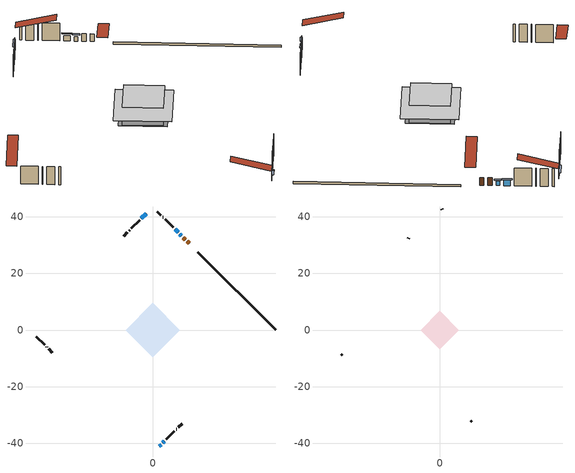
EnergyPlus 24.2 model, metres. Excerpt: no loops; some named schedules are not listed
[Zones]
conditioned space
 floor adiabatic (Floor2 construction): -6.79,0 0,6.79 6.79,0 0,-6.79 z0.61
 floor adiabatic (AdiabaticFloorConstruction): -9.6,0 0,9.6 9.6,0 0,-9.6 z3.05
 floor foundation (Slab1 construction): -6.88,1.11 -1.11,6.88 6.88,-1.11 1.11,-6.88 z0
 wall outside (AdiabaticWallConstruction 1): 12.89,30.55 12.17,31.26 / 11.51,31.92 10.79,32.64 z0.61:2.64
 wall outside (AdiabaticWallConstruction): 10.14,33.29 9.6,33.83 z0.61:1.83; 8.94,34.49 7.86,35.57 z0.61:2.03; -2.38,41.05 -4,39.43 z0.61:2.13; 2.38,-41.05 2.92,-40.51 z0.61:2.14; 3.57,-39.86 4.12,-39.32 z0.61:1.37
 wall outside (Wall1 construction): 4.77,-38.66 7.65,-35.78 / -41.05,-2.38 -38.17,-5.26 / -4.65,38.78 -7.53,35.9 / 7.21,36.22 4.33,39.1 z0.61:5.49
 wall outside (Wall2 construction): 8.31,-35.12 8.42,-35.01 / -37.52,-5.92 -37.4,-6.03 / -8.19,35.24 -8.3,35.13 / 3.67,39.76 3.56,39.87 z0.61:5.49
 wall outside (Wall3 construction): 9.08,-34.35 10.36,-33.07 / -36.75,-6.69 -35.46,-7.97 / -8.96,34.47 -10.24,33.19 / 2.9,40.53 1.62,41.82 z0.61:5.49
 wall foundation (FoundationWall1 construction): 43.43,0 15.92,27.51 z0:0.61
 window (WindowConstruction): 10.14,33.29 9.6,33.83 z0.61:1.83
 window (WindowConstruction 1): 8.94,34.49 7.86,35.57 z0.61:2.03
 window (WindowConstruction 2): -2.38,41.05 -4,39.43 z0.61:2.13
 window (WindowConstruction 3): 2.38,-41.05 2.92,-40.51 z0.61:2.13
 window (WindowConstruction 4): 3.58,-39.86 4.11,-39.32 z0.61:1.37
 door (Door): 12.89,30.55 12.17,31.26 z0.61:2.64
 door (Door 1): 11.51,31.92 10.79,32.64 z0.61:2.64
 ceiling adiabatic (AdiabaticFloorConstruction): 0,-9.6 9.6,0 0,9.6 -9.6,0 z3.05
attic - vented
 floor to conditioned space (Floor1 construction Reversed): -6.79,0 0,6.79 6.79,0 0,-6.79 z5.49
 wall outside (Wall4 construction): 11.02,-32.41 11.32,-32.11 / -34.8,-8.63 -34.5,-8.93 / -10.9,32.53 -11.2,32.23 / 0.96,42.47 0.66,42.77 z0.61:5.49
 roof outside (Roof1 construction): 1.72,-41.71,5.49 -4.96,-35.02,7.85 -6.69,-36.75,7.85 0,-43.43,5.49; -41.71,-1.72,5.49 -35.02,4.96,7.85 -36.75,6.69,7.85 -43.43,0,5.49; -1.72,41.71,5.49 4.96,35.02,7.85 6.69,36.75,7.85 0,43.43,5.49; 13.54,29.89,5.49 6.86,23.2,7.85 8.58,21.48,7.85 15.26,28.17,5.49
shading: 9.27,34.16 10.46,32.97 10.79,33.29 9.6,34.48 z2.29; 7.54,35.89 9.27,34.16 9.59,34.49 7.86,36.22 z2.49; -4.32,39.11 -2.05,41.38 -2.38,41.7 -4.65,39.43 z2.59; 3.24,-40.19 2.05,-41.38 2.38,-41.7 3.57,-40.51 z2.59; 4.44,-38.99 3.25,-40.18 3.58,-40.51 4.77,-39.32 z1.83
[Building]
Building 1: Terrain=Suburbs
[Site:Location]
Inuvik AP_NT: Latitude {deg}=68.3; Longitude {deg}=-133.48; Time Zone {hr}=-8; Elevation {m}=68; Keep Site Location Information=Yes
[Site:GroundTemperature:Shallow]
-13.1493, -15.9729, -16.199, -14.859, -9.47991, -4.12585, 0.51584, 3.45624, 3.70604, 1.31452, -3.2088, -8.39862
[Site:WaterMainsTemperature]
Calculation Method=Schedule; Temperature Schedule=mains temperature schedule
[Material] Roughness=Rough; Thermal Absorptance=0.9
Name | Thickness {m} | Conductivity {W/m-K} | Density {kg/m3} | Specific Heat {J/kg-K} | Solar Absorptance | Visible Absorptance
asphalt or fiberglass shingles | 0.00635 | 0.162714 | 1121.4 | 1465.45 | 0.4 | 0.4
ceiling loosefill ins | 0.254 | 0.0480833 | 16.02 | 1046.75 | 0.7 | 0.7
ceiling stud and cavity | 0.1397 | 0.0971079 | 65.682 | 1177.47 | 0.7 | 0.7
concrete 4.0 in. | 0.1016 | 1.803125 | 2242.8 | 837.4 | 0.7 | 0.7
concrete 8.0 in. | 0.2032 | 1.803125 | 2242.8 | 837.4 | 0.7 | 0.7
door material | 0.04445 | 0.053851 | 512.64 | 1214.23 | 0.7 | 0.7
exterior vertical ins | 0.00139922 | 0.029427 | 32.04 | 1214.23 | 0.7 | 0.7
floor covering | 0.0127 | 0.0433444 | 54.468 | 1339.84 | 0.6 | 0.6
floor rigid ins | 0.103632 | 0.029427 | 32.04 | 1214.23 | 0.7 | 0.7
floor rigid ins 1; wall rigid ins 1 | 0.512978 | 0.029427 | 32.04 | 1214.23 | 0.7 | 0.7
floor stud and cavity | 0.1397 | 0.31496 | 92.3553 | 1139.71 | 0.7 | 0.7
floor stud and cavity 1 | 0.1397 | 1.75129 | 37.0049 | 1207.88 | 0.7 | 0.7
furniture material conditioned space 1 | 0.1524 | 0.115458 | 640.8 | 1214.23 | 0.6 | 0.6
gypsum board | 0.0127 | 0.160291 | 801 | 837.4 | 0.6 | 0.6
gypsum board 1 | 0.0127 | 0.160291 | 801 | 837.4 | 0.7 | 0.7
osb sheathing 0.5 in. | 0.0127 | 0.115458 | 512.64 | 1214.23 | 0.7 | 0.7
osb sheathing 0.75 in. | 0.01905 | 0.115458 | 512.64 | 1214.23 | 0.7 | 0.7
wall rigid ins | 0.051816 | 0.029427 | 32.04 | 1214.23 | 0.7 | 0.7
wall stud and cavity | 0.1397 | 0.0832512 | 139.0536 | 1170.24 | 0.7 | 0.7
wall stud and cavity 1 | 0.1397 | 0.118949 | 139.0536 | 1170.24 | 0.7 | 0.7
wall stud and cavity 2 | 0.1397 | 0.255936 | 139.0536 | 1170.24 | 0.7 | 0.7
wall stud and cavity 3 | 0.0889 | 6.1454 | 50.32683 | 1063.81 | 0.6 | 0.6
wall stud and cavity 4 | 0.0889 | 0.380278 | 52.3479 | 1209.89 | 0.7 | 0.7
wall stud and cavity 5 | 0.0889 | 0.391764 | 83.0341 | 1211.67 | 0.7 | 0.7
wood siding | 0.0254 | 0.102417 | 544.68 | 1172.36 | 0.4 | 0.4
wood siding 1 | 0.00254 | 0.102417 | 544.68 | 1172.36 | 0.4 | 0.4
wood siding 2; wood siding 3 | 0.0254 | 0.102417 | 544.68 | 1172.36 | 0.7 | 0.7
[WindowMaterial:SimpleGlazingSystem]
Name | U-Factor {W/m2-K} | Solar Heat Gain Coefficient
WindowMaterial | 1.96572 | 0.5
WindowMaterial 1 | 1.870901 | 0.61
WindowMaterial 2 | 1.9555 | 0.51
WindowMaterial 3 | 1.927681 | 0.55
[Construction]
AdiabaticFloorConstruction: floor stud and cavity 1, floor rigid ins 1, osb sheathing 0.75 in., floor covering
AdiabaticWallConstruction: wood siding 2, wall rigid ins 1, wall stud and cavity 4, gypsum board
AdiabaticWallConstruction 1: wood siding 3, wall rigid ins 1, wall stud and cavity 4, gypsum board
Door; Door 1: door material
Floor1 construction Reversed: gypsum board, ceiling stud and cavity, ceiling loosefill ins
Floor2 construction: floor stud and cavity, floor rigid ins, osb sheathing 0.75 in., floor covering
FoundationWall1 construction: concrete 8.0 in., gypsum board 1
furniture construction conditioned space 1: furniture material conditioned space 1
PartitionWallConstruction: gypsum board, wall stud and cavity 5, gypsum board
Roof1 construction: asphalt or fiberglass shingles
Slab1 construction: concrete 4.0 in.
Wall1 construction: wood siding, wall rigid ins, osb sheathing 0.5 in., wall stud and cavity, gypsum board
Wall2 construction: wood siding, wall rigid ins, osb sheathing 0.5 in., wall stud and cavity 1, gypsum board
Wall3 construction: wood siding, wall rigid ins, osb sheathing 0.5 in., wall stud and cavity 2, gypsum board
Wall4 construction: wood siding 1, wall stud and cavity 3
WindowConstruction: WindowMaterial
WindowConstruction 1: WindowMaterial 1
WindowConstruction 2; WindowConstruction 3: WindowMaterial 2
WindowConstruction 4: WindowMaterial 3
[Zone] Multiplier=1; Part of Total Floor Area=Yes
Name | Volume {m3}
attic - vented | 35.7633
conditioned space | 388.5
[Space]
Name | Zone | Volume {m3}
attic - vented 1 | attic - vented | 35.7633
conditioned space 1 | conditioned space | 388.5
[ZoneInfiltration:EffectiveLeakageArea]
infil attic - vented 1: Zone or Space=attic - vented 1; Schedule=Always On Discrete; Effective Air Leakage Area {cm2}=2697.37; Stack Coefficient=0.000503505; Wind Coefficient=1.51608e-05
[ZoneMixing]
whole house fan mix: Zone or Space=attic - vented; Schedule=Always On Continuous; Design Flow Rate Calculation Method=Flow/Zone; Design Flow Rate {m3/s}=0; Source Zone or Space=conditioned space
[SurfaceProperty:ExposedFoundationPerimeter]
Slab1: Exposed Perimeter Calculation Method=TotalExposedPerimeter; Total Exposed Perimeter {m}=38.904
[InternalMass] Zone or ZoneList=conditioned space; Space or SpaceList=conditioned space 1
Name | Construction | Surface Area {m2}
furniture mass conditioned space 1 | furniture construction conditioned space 1 | 147.409
partition wall mass | PartitionWallConstruction | 276.411
[Lights]
interior lighting: Zone or ZoneList or Space or SpaceList=conditioned space 1; Schedule=interior lighting schedule; Design Level Calculation Method=LightingLevel; Lighting Level {W}=343.2; Return Air Fraction=0; Fraction Radiant=0.6; Fraction Visible=0.2; Fraction Replaceable=1
[People]
occupants: Zone or ZoneList or Space or SpaceList=conditioned space 1; Number of People Schedule=occupants schedule; Number of People Calculation Method=People; Number of People=3; Fraction Radiant=0.314171; Sensible Heat Fraction=0.56303; Activity Level Schedule=occupants activity schedule; Carbon Dioxide Generation Rate {m3/s-W}=0; Enable ASHRAE 55 Comfort Warnings=No; Mean Radiant Temperature Calculation Type=EnclosureAveraged
[ElectricEquipment] Zone or ZoneList or Space or SpaceList=conditioned space 1; Design Level Calculation Method=EquipmentLevel
Name | Schedule | Design Level {W} | Fraction Latent | Fraction Radiant | Fraction Lost
clothes dryer | clothes dryer schedule | 140.772 | 0.015 | 0.081 | 0.85
clothes washer | clothes washer schedule | 32.1985 | 0.03 | 0.162 | 0.7
cooking range | cooking range schedule | 215.147 | 0.08 | 0.432 | 0.2
dishwasher | dishwasher schedule | 66.8632 | 0.3 | 0.18 | 0.4
fridge | fridge schedule | 72.9452 | 0 | 0.6 | 0
mech vent bath fan 0 | mech vent bath fan 0 schedule | 25.1 | 0 | 0 | 1
mech vent house fan | mech vent house fan schedule | 6.33333 | 0 | 0 | 1
mech vent house fan cfis | mech vent house fan cfis schedule | 0 | 0 | 0 | 0
mech vent range fan 0 | mech vent range fan 0 schedule | 57 | 0 | 0 | 1
misc plug loads | misc plug loads schedule | 494.7 | 0.045 | 0.513 | 0.1
whole house fan | Always On Discrete | 0 | 0 | 0 | 1
[OtherEquipment] Zone or ZoneList or Space or SpaceList=conditioned space 1; Design Level Calculation Method=EquipmentLevel
Name | Fuel Type | Schedule | Design Level {W} | Fraction Latent | Fraction Radiant | Fraction Lost
clothes dryer 1 | Electricity | clothes dryer schedule | 0 | 0.015 | 0.081 | 0.85
cooking range 1 | Electricity | cooking range schedule | 0 | 0.08 | 0.432 | 0.2
general water use latent | None | general water use schedule | 62.594 | 1 | 0 | 0
general water use sensible | None | general water use schedule | -61.6891 | 0 | 0.6 | 0
mech vent house fan latent load | None | Always On Discrete | 0 | 1 | 0 | 0
mech vent house fan sensible load | None | Always On Discrete | 0 | 0 | 0 | 0
water heater energy adjustment1 | FuelOilNo2 | Always On Discrete | 0.01 | 0 | 0 | 1
[ZoneInfiltration:DesignFlowRate] Zone or ZoneList or Space or SpaceList=conditioned space 1; Schedule=Always On Discrete; Design Flow Rate Calculation Method=Flow/Zone; Design Flow Rate {m3/s}=0
infil flow; natural vent flow; whole house fan flow
[Foundation:Kiva]
Foundation Kiva 1: Initial Indoor Air Temperature {C}=18; Wall Height Above Grade {m}=0.609996; Wall Depth Below Slab {m}=0.2032; Custom Block Material Name 1=exterior vertical ins; Custom Block Depth 1 {m}=0.609996; Custom Block X Position 1 {m}=0.2159; Custom Block Z Position 1 {m}=0
[Foundation:Kiva:Settings]
Soil Conductivity {W/m-K}=1.900638; Soil Density {kg/m3}=1842.3; Soil Specific Heat {J/kg-K}=418.7; Ground Solar Absorptivity=0.9; Ground Thermal Absorptivity=0.9; Ground Surface Roughness {m}=0.03; Far-Field Width {m}=40; Deep-Ground Boundary Condition=ZeroFlux; Deep-Ground Depth {m}=40; Minimum Cell Dimension {m}=0.2; Maximum Cell Growth Coefficient=3; Simulation Timestep=Timestep
[Exterior:Lights]
exterior lighting: Schedule=exterior lighting schedule; Design Level {W}=75.6
[Schedule:Constant]
Name | Hourly Value
Always On Continuous; mech vent house fan schedule; mech vent house fan cfis schedule; Always On Discrete | 1
occupants activity schedule | 117.228
fridge schedule | 0
[Schedule:Day:Interval]
interior lighting schedule day: No, 01:00, 0.108182, 04:00, 0.0901515, 05:00, 0.0991667, 06:00, 0.162273, 07:00, 0.270455, 08:00, 0.342576, 10:00, 0.369621, 11:00, 0.351591, 12:00, 0.333561, 13:00, 0.324545, 14:00, 0.31553, 15:00, 0.333561, 16:00, 0.369621, 17:00, 0.450758, 18:00, 0.585985, 19:00, 0.775303, 20:00, 0.955606, 21:00, 0.991667, 22:00, 0.712197, 23:00, 0.360606, 24:00, 0.162273
interior lighting schedule day 1: No, 01:00, 0.100909, 04:00, 0.0840909, 05:00, 0.0925, 06:00, 0.151364, 07:00, 0.252273, 08:00, 0.319545, 10:00, 0.344773, 11:00, 0.327955, 12:00, 0.311136, 13:00, 0.302727, 14:00, 0.294318, 15:00, 0.311136, 16:00, 0.344773, 17:00, 0.420455, 18:00, 0.546591, 19:00, 0.723182, 20:00, 0.891364, 21:00, 0.925, 22:00, 0.664318, 23:00, 0.336364, 24:00, 0.151364
interior lighting schedule day 2: No, 01:00, 0.0927273, 04:00, 0.0772727, 05:00, 0.085, 06:00, 0.139091, 07:00, 0.231818, 08:00, 0.293636, 10:00, 0.316818, 11:00, 0.301364, 12:00, 0.285909, 13:00, 0.278182, 14:00, 0.270455, 15:00, 0.285909, 16:00, 0.316818, 17:00, 0.386364, 18:00, 0.502273, 19:00, 0.664545, 20:00, 0.819091, 21:00, 0.85, 22:00, 0.610455, 23:00, 0.309091, 24:00, 0.139091
interior lighting schedule day 3: No, 01:00, 0.0845455, 04:00, 0.0704545, 05:00, 0.0775, 06:00, 0.126818, 07:00, 0.211364, 08:00, 0.267727, 10:00, 0.288864, 11:00, 0.274773, 12:00, 0.260682, 13:00, 0.253636, 14:00, 0.246591, 15:00, 0.260682, 16:00, 0.288864, 17:00, 0.352273, 18:00, 0.457955, 19:00, 0.605909, 20:00, 0.746818, 21:00, 0.775, 22:00, 0.556591, 23:00, 0.281818, 24:00, 0.126818
interior lighting schedule day 4: No, 01:00, 0.0763636, 04:00, 0.0636364, 05:00, 0.07, 06:00, 0.114545, 07:00, 0.190909, 08:00, 0.241818, 10:00, 0.260909, 11:00, 0.248182, 12:00, 0.235455, 13:00, 0.229091, 14:00, 0.222727, 15:00, 0.235455, 16:00, 0.260909, 17:00, 0.318182, 18:00, 0.413636, 19:00, 0.547273, 20:00, 0.674545, 21:00, 0.7, 22:00, 0.502727, 23:00, 0.254545, 24:00, 0.114545
interior lighting schedule day 5: No, 01:00, 0.0727273, 04:00, 0.0606061, 05:00, 0.0666667, 06:00, 0.109091, 07:00, 0.181818, 08:00, 0.230303, 10:00, 0.248485, 11:00, 0.236364, 12:00, 0.224242, 13:00, 0.218182, 14:00, 0.212121, 15:00, 0.224242, 16:00, 0.248485, 17:00, 0.30303, 18:00, 0.393939, 19:00, 0.521212, 20:00, 0.642424, 21:00, 0.666667, 22:00, 0.478788, 23:00, 0.242424, 24:00, 0.109091
interior lighting schedule day 6: No, 01:00, 0.0745455, 04:00, 0.0621212, 05:00, 0.0683333, 06:00, 0.111818, 07:00, 0.186364, 08:00, 0.236061, 10:00, 0.254697, 11:00, 0.242273, 12:00, 0.229848, 13:00, 0.223636, 14:00, 0.217424, 15:00, 0.229848, 16:00, 0.254697, 17:00, 0.310606, 18:00, 0.403788, 19:00, 0.534242, 20:00, 0.658485, 21:00, 0.683333, 22:00, 0.490758, 23:00, 0.248485, 24:00, 0.111818
interior lighting schedule default day: No, 24:00, 0
[Schedule:Week:Daily]
interior lighting schedule Week Rule - Jan1-Jan27: interior lighting schedule day, interior lighting schedule day, interior lighting schedule day, interior lighting schedule day, interior lighting schedule day, interior lighting schedule day, interior lighting schedule day, interior lighting schedule default day, interior lighting schedule default day, interior lighting schedule default day, interior lighting schedule default day, interior lighting schedule default day
interior lighting schedule Week Rule - Jan28-Feb3: interior lighting schedule day, interior lighting schedule day, interior lighting schedule day, interior lighting schedule day, interior lighting schedule day 1, interior lighting schedule day 1, interior lighting schedule day 1, interior lighting schedule default day, interior lighting schedule default day, interior lighting schedule default day, interior lighting schedule default day, interior lighting schedule default day
interior lighting schedule Week Rule - Feb4-Feb24: interior lighting schedule day 1, interior lighting schedule day 1, interior lighting schedule day 1, interior lighting schedule day 1, interior lighting schedule day 1, interior lighting schedule day 1, interior lighting schedule day 1, interior lighting schedule default day, interior lighting schedule default day, interior lighting schedule default day, interior lighting schedule default day, interior lighting schedule default day
interior lighting schedule Week Rule - Feb25-Mar3: interior lighting schedule day 1, interior lighting schedule day 1, interior lighting schedule day 1, interior lighting schedule day 1, interior lighting schedule day 2, interior lighting schedule day 2, interior lighting schedule day 2, interior lighting schedule default day, interior lighting schedule default day, interior lighting schedule default day, interior lighting schedule default day, interior lighting schedule default day
interior lighting schedule Week Rule - Mar4-Mar31: interior lighting schedule day 2, interior lighting schedule day 2, interior lighting schedule day 2, interior lighting schedule day 2, interior lighting schedule day 2, interior lighting schedule day 2, interior lighting schedule day 2, interior lighting schedule default day, interior lighting schedule default day, interior lighting schedule default day, interior lighting schedule default day, interior lighting schedule default day
interior lighting schedule Week Rule - Apr1-Apr28: interior lighting schedule day 3, interior lighting schedule day 3, interior lighting schedule day 3, interior lighting schedule day 3, interior lighting schedule day 3, interior lighting schedule day 3, interior lighting schedule day 3, interior lighting schedule default day, interior lighting schedule default day, interior lighting schedule default day, interior lighting schedule default day, interior lighting schedule default day
interior lighting schedule Week Rule - Apr29-May5: interior lighting schedule day 3, interior lighting schedule day 3, interior lighting schedule day 4, interior lighting schedule day 4, interior lighting schedule day 4, interior lighting schedule day 4, interior lighting schedule day 4, interior lighting schedule default day, interior lighting schedule default day, interior lighting schedule default day, interior lighting schedule default day, interior lighting schedule default day
interior lighting schedule Week Rule - May6-May26: interior lighting schedule day 4, interior lighting schedule day 4, interior lighting schedule day 4, interior lighting schedule day 4, interior lighting schedule day 4, interior lighting schedule day 4, interior lighting schedule day 4, interior lighting schedule default day, interior lighting schedule default day, interior lighting schedule default day, interior lighting schedule default day, interior lighting schedule default day
interior lighting schedule Week Rule - May27-Jun2: interior lighting schedule day 4, interior lighting schedule day 4, interior lighting schedule day 4, interior lighting schedule day 4, interior lighting schedule day 4, interior lighting schedule day 5, interior lighting schedule day 5, interior lighting schedule default day, interior lighting schedule default day, interior lighting schedule default day, interior lighting schedule default day, interior lighting schedule default day
interior lighting schedule Week Rule - Jun3-Jun30: interior lighting schedule day 5, interior lighting schedule day 5, interior lighting schedule day 5, interior lighting schedule day 5, interior lighting schedule day 5, interior lighting schedule day 5, interior lighting schedule day 5, interior lighting schedule default day, interior lighting schedule default day, interior lighting schedule default day, interior lighting schedule default day, interior lighting schedule default day
interior lighting schedule Week Rule - Jul1-Jul28: interior lighting schedule day 6, interior lighting schedule day 6, interior lighting schedule day 6, interior lighting schedule day 6, interior lighting schedule day 6, interior lighting schedule day 6, interior lighting schedule day 6, interior lighting schedule default day, interior lighting schedule default day, interior lighting schedule default day, interior lighting schedule default day, interior lighting schedule default day
interior lighting schedule Week Rule - Jul29-Aug4: interior lighting schedule day 6, interior lighting schedule day 6, interior lighting schedule day 6, interior lighting schedule day 7, interior lighting schedule day 7, interior lighting schedule day 7, interior lighting schedule day 7, interior lighting schedule default day, interior lighting schedule default day, interior lighting schedule default day, interior lighting schedule default day, interior lighting schedule default day
interior lighting schedule Week Rule - Aug5-Aug25: interior lighting schedule day 7, interior lighting schedule day 7, interior lighting schedule day 7, interior lighting schedule day 7, interior lighting schedule day 7, interior lighting schedule day 7, interior lighting schedule day 7, interior lighting schedule default day, interior lighting schedule default day, interior lighting schedule default day, interior lighting schedule default day, interior lighting schedule default day
interior lighting schedule Week Rule - Aug26-Sep1: interior lighting schedule day 7, interior lighting schedule day 7, interior lighting schedule day 7, interior lighting schedule day 7, interior lighting schedule day 7, interior lighting schedule day 7, interior lighting schedule day 8, interior lighting schedule default day, interior lighting schedule default day, interior lighting schedule default day, interior lighting schedule default day, interior lighting schedule default day
interior lighting schedule Week Rule - Sep2-Sep29: interior lighting schedule day 8, interior lighting schedule day 8, interior lighting schedule day 8, interior lighting schedule day 8, interior lighting schedule day 8, interior lighting schedule day 8, interior lighting schedule day 8, interior lighting schedule default day, interior lighting schedule default day, interior lighting schedule default day, interior lighting schedule default day, interior lighting schedule default day
interior lighting schedule Week Rule - Sep30-Oct6: interior lighting schedule day 8, interior lighting schedule day 9, interior lighting schedule day 9, interior lighting schedule day 9, interior lighting schedule day 9, interior lighting schedule day 9, interior lighting schedule day 9, interior lighting schedule default day, interior lighting schedule default day, interior lighting schedule default day, interior lighting schedule default day, interior lighting schedule default day
interior lighting schedule Week Rule - Oct7-Oct27: interior lighting schedule day 9, interior lighting schedule day 9, interior lighting schedule day 9, interior lighting schedule day 9, interior lighting schedule day 9, interior lighting schedule day 9, interior lighting schedule day 9, interior lighting schedule default day, interior lighting schedule default day, interior lighting schedule default day, interior lighting schedule default day, interior lighting schedule default day
interior lighting schedule Week Rule - Oct28-Nov3: interior lighting schedule day 9, interior lighting schedule day 9, interior lighting schedule day 9, interior lighting schedule day 9, interior lighting schedule day 10, interior lighting schedule day 10, interior lighting schedule day 10, interior lighting schedule default day, interior lighting schedule default day, interior lighting schedule default day, interior lighting schedule default day, interior lighting schedule default day
interior lighting schedule Week Rule - Nov4-Nov24: interior lighting schedule day 10, interior lighting schedule day 10, interior lighting schedule day 10, interior lighting schedule day 10, interior lighting schedule day 10, interior lighting schedule day 10, interior lighting schedule day 10, interior lighting schedule default day, interior lighting schedule default day, interior lighting schedule default day, interior lighting schedule default day, interior lighting schedule default day
interior lighting schedule Week Rule - Nov25-Dec1: interior lighting schedule day 10, interior lighting schedule day 10, interior lighting schedule day 10, interior lighting schedule day 10, interior lighting schedule day 10, interior lighting schedule day 10, interior lighting schedule day 11, interior lighting schedule default day, interior lighting schedule default day, interior lighting schedule default day, interior lighting schedule default day, interior lighting schedule default day
interior lighting schedule Week Rule - Dec2-Dec31: interior lighting schedule day 11, interior lighting schedule day 11, interior lighting schedule day 11, interior lighting schedule day 11, interior lighting schedule day 11, interior lighting schedule day 11, interior lighting schedule day 11, interior lighting schedule default day, interior lighting schedule default day, interior lighting schedule default day, interior lighting schedule default day, interior lighting schedule default day
occupants schedule Week Rule - Jan1-Dec31: occupants schedule day, occupants schedule day, occupants schedule day, occupants schedule day, occupants schedule day, occupants schedule day, occupants schedule day, occupants schedule default day, occupants schedule default day, occupants schedule default day, occupants schedule default day, occupants schedule default day
clothes dryer schedule Week Rule - Jan1-Dec31: clothes dryer schedule day, clothes dryer schedule day, clothes dryer schedule day, clothes dryer schedule day, clothes dryer schedule day, clothes dryer schedule day, clothes dryer schedule day, clothes dryer schedule default day, clothes dryer schedule default day, clothes dryer schedule default day, clothes dryer schedule default day, clothes dryer schedule default day
clothes washer schedule Week Rule - Jan1-Dec31: clothes washer schedule day, clothes washer schedule day, clothes washer schedule day, clothes washer schedule day, clothes washer schedule day, clothes washer schedule day, clothes washer schedule day, clothes washer schedule default day, clothes washer schedule default day, clothes washer schedule default day, clothes washer schedule default day, clothes washer schedule default day
cooking range schedule Week Rule - Jan1-Dec31: cooking range schedule day, cooking range schedule day, cooking range schedule day, cooking range schedule day, cooking range schedule day, cooking range schedule day, cooking range schedule day, cooking range schedule default day, cooking range schedule default day, cooking range schedule default day, cooking range schedule default day, cooking range schedule default day
dishwasher schedule Week Rule - Jan1-Dec31: dishwasher schedule day, dishwasher schedule day, dishwasher schedule day, dishwasher schedule day, dishwasher schedule day, dishwasher schedule day, dishwasher schedule day, dishwasher schedule default day, dishwasher schedule default day, dishwasher schedule default day, dishwasher schedule default day, dishwasher schedule default day
mech vent bath fan 0 schedule Week Rule - Jan1-Dec31: mech vent bath fan 0 schedule day, mech vent bath fan 0 schedule day, mech vent bath fan 0 schedule day, mech vent bath fan 0 schedule day, mech vent bath fan 0 schedule day, mech vent bath fan 0 schedule day, mech vent bath fan 0 schedule day, mech vent bath fan 0 schedule default day, mech vent bath fan 0 schedule default day, mech vent bath fan 0 schedule default day, mech vent bath fan 0 schedule default day, mech vent bath fan 0 schedule default day
mech vent range fan 0 schedule Week Rule - Jan1-Dec31: mech vent range fan 0 schedule day, mech vent range fan 0 schedule day, mech vent range fan 0 schedule day, mech vent range fan 0 schedule day, mech vent range fan 0 schedule day, mech vent range fan 0 schedule day, mech vent range fan 0 schedule day, mech vent range fan 0 schedule default day, mech vent range fan 0 schedule default day, mech vent range fan 0 schedule default day, mech vent range fan 0 schedule default day, mech vent range fan 0 schedule default day
misc plug loads schedule Week Rule - Jan1-Dec31: misc plug loads schedule day, misc plug loads schedule day, misc plug loads schedule day, misc plug loads schedule day, misc plug loads schedule day, misc plug loads schedule day, misc plug loads schedule day, misc plug loads schedule default day, misc plug loads schedule default day, misc plug loads schedule default day, misc plug loads schedule default day, misc plug loads schedule default day
general water use schedule Week Rule - Jan1-Dec31: general water use schedule day, general water use schedule day, general water use schedule day, general water use schedule day, general water use schedule day, general water use schedule day, general water use schedule day, general water use schedule default day, general water use schedule default day, general water use schedule default day, general water use schedule default day, general water use schedule default day
exterior lighting schedule Week Rule - Jan1-Jan27: exterior lighting schedule day, exterior lighting schedule day, exterior lighting schedule day, exterior lighting schedule day, exterior lighting schedule day, exterior lighting schedule day, exterior lighting schedule day, exterior lighting schedule default day, exterior lighting schedule default day, exterior lighting schedule default day, exterior lighting schedule default day, exterior lighting schedule default day
exterior lighting schedule Week Rule - Jan28-Feb3: exterior lighting schedule day, exterior lighting schedule day, exterior lighting schedule day, exterior lighting schedule day, exterior lighting schedule day 1, exterior lighting schedule day 1, exterior lighting schedule day 1, exterior lighting schedule default day, exterior lighting schedule default day, exterior lighting schedule default day, exterior lighting schedule default day, exterior lighting schedule default day
exterior lighting schedule Week Rule - Feb4-Feb24: exterior lighting schedule day 1, exterior lighting schedule day 1, exterior lighting schedule day 1, exterior lighting schedule day 1, exterior lighting schedule day 1, exterior lighting schedule day 1, exterior lighting schedule day 1, exterior lighting schedule default day, exterior lighting schedule default day, exterior lighting schedule default day, exterior lighting schedule default day, exterior lighting schedule default day
exterior lighting schedule Week Rule - Feb25-Mar3: exterior lighting schedule day 1, exterior lighting schedule day 1, exterior lighting schedule day 1, exterior lighting schedule day 1, exterior lighting schedule day 2, exterior lighting schedule day 2, exterior lighting schedule day 2, exterior lighting schedule default day, exterior lighting schedule default day, exterior lighting schedule default day, exterior lighting schedule default day, exterior lighting schedule default day
exterior lighting schedule Week Rule - Mar4-Mar31: exterior lighting schedule day 2, exterior lighting schedule day 2, exterior lighting schedule day 2, exterior lighting schedule day 2, exterior lighting schedule day 2, exterior lighting schedule day 2, exterior lighting schedule day 2, exterior lighting schedule default day, exterior lighting schedule default day, exterior lighting schedule default day, exterior lighting schedule default day, exterior lighting schedule default day
exterior lighting schedule Week Rule - Apr1-Apr28: exterior lighting schedule day 3, exterior lighting schedule day 3, exterior lighting schedule day 3, exterior lighting schedule day 3, exterior lighting schedule day 3, exterior lighting schedule day 3, exterior lighting schedule day 3, exterior lighting schedule default day, exterior lighting schedule default day, exterior lighting schedule default day, exterior lighting schedule default day, exterior lighting schedule default day
exterior lighting schedule Week Rule - Apr29-May5: exterior lighting schedule day 3, exterior lighting schedule day 3, exterior lighting schedule day 4, exterior lighting schedule day 4, exterior lighting schedule day 4, exterior lighting schedule day 4, exterior lighting schedule day 4, exterior lighting schedule default day, exterior lighting schedule default day, exterior lighting schedule default day, exterior lighting schedule default day, exterior lighting schedule default day
exterior lighting schedule Week Rule - May6-May26: exterior lighting schedule day 4, exterior lighting schedule day 4, exterior lighting schedule day 4, exterior lighting schedule day 4, exterior lighting schedule day 4, exterior lighting schedule day 4, exterior lighting schedule day 4, exterior lighting schedule default day, exterior lighting schedule default day, exterior lighting schedule default day, exterior lighting schedule default day, exterior lighting schedule default day
exterior lighting schedule Week Rule - May27-Jun2: exterior lighting schedule day 4, exterior lighting schedule day 4, exterior lighting schedule day 4, exterior lighting schedule day 4, exterior lighting schedule day 4, exterior lighting schedule day 5, exterior lighting schedule day 5, exterior lighting schedule default day, exterior lighting schedule default day, exterior lighting schedule default day, exterior lighting schedule default day, exterior lighting schedule default day
exterior lighting schedule Week Rule - Jun3-Jun30: exterior lighting schedule day 5, exterior lighting schedule day 5, exterior lighting schedule day 5, exterior lighting schedule day 5, exterior lighting schedule day 5, exterior lighting schedule day 5, exterior lighting schedule day 5, exterior lighting schedule default day, exterior lighting schedule default day, exterior lighting schedule default day, exterior lighting schedule default day, exterior lighting schedule default day
exterior lighting schedule Week Rule - Jul1-Jul28: exterior lighting schedule day 6, exterior lighting schedule day 6, exterior lighting schedule day 6, exterior lighting schedule day 6, exterior lighting schedule day 6, exterior lighting schedule day 6, exterior lighting schedule day 6, exterior lighting schedule default day, exterior lighting schedule default day, exterior lighting schedule default day, exterior lighting schedule default day, exterior lighting schedule default day
exterior lighting schedule Week Rule - Jul29-Aug4: exterior lighting schedule day 6, exterior lighting schedule day 6, exterior lighting schedule day 6, exterior lighting schedule day 7, exterior lighting schedule day 7, exterior lighting schedule day 7, exterior lighting schedule day 7, exterior lighting schedule default day, exterior lighting schedule default day, exterior lighting schedule default day, exterior lighting schedule default day, exterior lighting schedule default day
exterior lighting schedule Week Rule - Aug5-Aug25: exterior lighting schedule day 7, exterior lighting schedule day 7, exterior lighting schedule day 7, exterior lighting schedule day 7, exterior lighting schedule day 7, exterior lighting schedule day 7, exterior lighting schedule day 7, exterior lighting schedule default day, exterior lighting schedule default day, exterior lighting schedule default day, exterior lighting schedule default day, exterior lighting schedule default day
exterior lighting schedule Week Rule - Aug26-Sep1: exterior lighting schedule day 7, exterior lighting schedule day 7, exterior lighting schedule day 7, exterior lighting schedule day 7, exterior lighting schedule day 7, exterior lighting schedule day 7, exterior lighting schedule day 8, exterior lighting schedule default day, exterior lighting schedule default day, exterior lighting schedule default day, exterior lighting schedule default day, exterior lighting schedule default day
exterior lighting schedule Week Rule - Sep2-Sep29: exterior lighting schedule day 8, exterior lighting schedule day 8, exterior lighting schedule day 8, exterior lighting schedule day 8, exterior lighting schedule day 8, exterior lighting schedule day 8, exterior lighting schedule day 8, exterior lighting schedule default day, exterior lighting schedule default day, exterior lighting schedule default day, exterior lighting schedule default day, exterior lighting schedule default day
exterior lighting schedule Week Rule - Sep30-Oct6: exterior lighting schedule day 8, exterior lighting schedule day 9, exterior lighting schedule day 9, exterior lighting schedule day 9, exterior lighting schedule day 9, exterior lighting schedule day 9, exterior lighting schedule day 9, exterior lighting schedule default day, exterior lighting schedule default day, exterior lighting schedule default day, exterior lighting schedule default day, exterior lighting schedule default day
exterior lighting schedule Week Rule - Oct7-Oct27: exterior lighting schedule day 9, exterior lighting schedule day 9, exterior lighting schedule day 9, exterior lighting schedule day 9, exterior lighting schedule day 9, exterior lighting schedule day 9, exterior lighting schedule day 9, exterior lighting schedule default day, exterior lighting schedule default day, exterior lighting schedule default day, exterior lighting schedule default day, exterior lighting schedule default day
exterior lighting schedule Week Rule - Oct28-Nov3: exterior lighting schedule day 9, exterior lighting schedule day 9, exterior lighting schedule day 9, exterior lighting schedule day 9, exterior lighting schedule day 10, exterior lighting schedule day 10, exterior lighting schedule day 10, exterior lighting schedule default day, exterior lighting schedule default day, exterior lighting schedule default day, exterior lighting schedule default day, exterior lighting schedule default day
exterior lighting schedule Week Rule - Nov4-Nov24: exterior lighting schedule day 10, exterior lighting schedule day 10, exterior lighting schedule day 10, exterior lighting schedule day 10, exterior lighting schedule day 10, exterior lighting schedule day 10, exterior lighting schedule day 10, exterior lighting schedule default day, exterior lighting schedule default day, exterior lighting schedule default day, exterior lighting schedule default day, exterior lighting schedule default day
exterior lighting schedule Week Rule - Nov25-Dec1: exterior lighting schedule day 10, exterior lighting schedule day 10, exterior lighting schedule day 10, exterior lighting schedule day 10, exterior lighting schedule day 10, exterior lighting schedule day 10, exterior lighting schedule day 11, exterior lighting schedule default day, exterior lighting schedule default day, exterior lighting schedule default day, exterior lighting schedule default day, exterior lighting schedule default day
exterior lighting schedule Week Rule - Dec2-Dec31: exterior lighting schedule day 11, exterior lighting schedule day 11, exterior lighting schedule day 11, exterior lighting schedule day 11, exterior lighting schedule day 11, exterior lighting schedule day 11, exterior lighting schedule day 11, exterior lighting schedule default day, exterior lighting schedule default day, exterior lighting schedule default day, exterior lighting schedule default day, exterior lighting schedule default day
[Schedule:Year]
interior lighting schedule: interior lighting schedule Week Rule - Jan1-Jan27, 1, 1, 1, 27, interior lighting schedule Week Rule - Jan28-Feb3, 1, 28, 2, 3, interior lighting schedule Week Rule - Feb4-Feb24, 2, 4, 2, 24, interior lighting schedule Week Rule - Feb25-Mar3, 2, 25, 3, 3, interior lighting schedule Week Rule - Mar4-Mar31, 3, 4, 3, 31, interior lighting schedule Week Rule - Apr1-Apr28, 4, 1, 4, 28, interior lighting schedule Week Rule - Apr29-May5, 4, 29, 5, 5, interior lighting schedule Week Rule - May6-May26, 5, 6, 5, 26, interior lighting schedule Week Rule - May27-Jun2, 5, 27, 6, 2, interior lighting schedule Week Rule - Jun3-Jun30, 6, 3, 6, 30, interior lighting schedule Week Rule - Jul1-Jul28, 7, 1, 7, 28, interior lighting schedule Week Rule - Jul29-Aug4, 7, 29, 8, 4, interior lighting schedule Week Rule - Aug5-Aug25, 8, 5, 8, 25, interior lighting schedule Week Rule - Aug26-Sep1, 8, 26, 9, 1, interior lighting schedule Week Rule - Sep2-Sep29, 9, 2, 9, 29, interior lighting schedule Week Rule - Sep30-Oct6, 9, 30, 10, 6, interior lighting schedule Week Rule - Oct7-Oct27, 10, 7, 10, 27, interior lighting schedule Week Rule - Oct28-Nov3, 10, 28, 11, 3, interior lighting schedule Week Rule - Nov4-Nov24, 11, 4, 11, 24, interior lighting schedule Week Rule - Nov25-Dec1, 11, 25, 12, 1, interior lighting schedule Week Rule - Dec2-Dec31, 12, 2, 12, 31
occupants schedule: occupants schedule Week Rule - Jan1-Dec31, 1, 1, 12, 31
clothes dryer schedule: clothes dryer schedule Week Rule - Jan1-Dec31, 1, 1, 12, 31
clothes washer schedule: clothes washer schedule Week Rule - Jan1-Dec31, 1, 1, 12, 31
cooking range schedule: cooking range schedule Week Rule - Jan1-Dec31, 1, 1, 12, 31
dishwasher schedule: dishwasher schedule Week Rule - Jan1-Dec31, 1, 1, 12, 31
mech vent bath fan 0 schedule: mech vent bath fan 0 schedule Week Rule - Jan1-Dec31, 1, 1, 12, 31
mech vent range fan 0 schedule: mech vent range fan 0 schedule Week Rule - Jan1-Dec31, 1, 1, 12, 31
misc plug loads schedule: misc plug loads schedule Week Rule - Jan1-Dec31, 1, 1, 12, 31
general water use schedule: general water use schedule Week Rule - Jan1-Dec31, 1, 1, 12, 31
exterior lighting schedule: exterior lighting schedule Week Rule - Jan1-Jan27, 1, 1, 1, 27, exterior lighting schedule Week Rule - Jan28-Feb3, 1, 28, 2, 3, exterior lighting schedule Week Rule - Feb4-Feb24, 2, 4, 2, 24, exterior lighting schedule Week Rule - Feb25-Mar3, 2, 25, 3, 3, exterior lighting schedule Week Rule - Mar4-Mar31, 3, 4, 3, 31, exterior lighting schedule Week Rule - Apr1-Apr28, 4, 1, 4, 28, exterior lighting schedule Week Rule - Apr29-May5, 4, 29, 5, 5, exterior lighting schedule Week Rule - May6-May26, 5, 6, 5, 26, exterior lighting schedule Week Rule - May27-Jun2, 5, 27, 6, 2, exterior lighting schedule Week Rule - Jun3-Jun30, 6, 3, 6, 30, exterior lighting schedule Week Rule - Jul1-Jul28, 7, 1, 7, 28, exterior lighting schedule Week Rule - Jul29-Aug4, 7, 29, 8, 4, exterior lighting schedule Week Rule - Aug5-Aug25, 8, 5, 8, 25, exterior lighting schedule Week Rule - Aug26-Sep1, 8, 26, 9, 1, exterior lighting schedule Week Rule - Sep2-Sep29, 9, 2, 9, 29, exterior lighting schedule Week Rule - Sep30-Oct6, 9, 30, 10, 6, exterior lighting schedule Week Rule - Oct7-Oct27, 10, 7, 10, 27, exterior lighting schedule Week Rule - Oct28-Nov3, 10, 28, 11, 3, exterior lighting schedule Week Rule - Nov4-Nov24, 11, 4, 11, 24, exterior lighting schedule Week Rule - Nov25-Dec1, 11, 25, 12, 1, exterior lighting schedule Week Rule - Dec2-Dec31, 12, 2, 12, 31
[Schedule:Compact]
mains temperature schedule: Through: 01/01, For: AllDays, Until: 24:00, 0, Through: 01/02, For: AllDays, Until: 24:00, 0, Through: 01/03, For: AllDays, Until: 24:00, 0, Through: 01/04, For: AllDays, Until: 24:00, 0, Through: 01/05, For: AllDays, Until: 24:00, 0, Through: 01/06, For: AllDays, Until: 24:00, 0, Through: 01/07, For: AllDays, Until: 24:00, 0, Through: 01/08, For: AllDays, Until: 24:00, 0, Through: 01/09, For: AllDays, Until: 24:00, 0, Through: 01/10, For: AllDays, Until: 24:00, 0, Through: 01/11, For: AllDays, Until: 24:00, 0, Through: 01/12, For: AllDays, Until: 24:00, 0, Through: 01/13, For: AllDays, Until: 24:00, 0, Through: 01/14, For: AllDays, Until: 24:00, 0, Through: 01/15, For: AllDays, Until: 24:00, 0, Through: 01/16, For: AllDays, Until: 24:00, 0, Through: 01/17, For: AllDays, Until: 24:00, 0, Through: 01/18, For: AllDays, Until: 24:00, 0, Through: 01/19, For: AllDays, Until: 24:00, 0, Through: 01/20, For: AllDays, Until: 24:00, 0, Through: 01/21, For: AllDays, Until: 24:00, 0, Through: 01/22, For: AllDays, Until: 24:00, 0, Through: 01/23, For: AllDays, Until: 24:00, 0, Through: 01/24, For: AllDays, Until: 24:00, 0, Through: 01/25, For: AllDays, Until: 24:00, 0, Through: 01/26, For: AllDays, Until: 24:00, 0, Through: 01/27, For: AllDays, Until: 24:00, 0, Through: 01/28, For: AllDays, Until: 24:00, 0, Through: 01/29, For: AllDays, Until: 24:00, 0, Through: 01/30, For: AllDays, Until: 24:00, 0, Through: 01/31, For: AllDays, Until: 24:00, 0, Through: 02/01, For: AllDays, Until: 24:00, 0, Through: 02/02, For: AllDays, Until: 24:00, 0, Through: 02/03, For: AllDays, Until: 24:00, 0, Through: 02/04, For: AllDays, Until: 24:00, 0, Through: 02/05, For: AllDays, Until: 24:00, 0, Through: 02/06, For: AllDays, Until: 24:00, 0, Through: 02/07, For: AllDays, Until: 24:00, 0, Through: 02/08, For: AllDays, Until: 24:00, 0, Through: 02/09, For: AllDays, Until: 24:00, 0, Through: 02/10, For: AllDays, Until: 24:00, 0, Through: 02/11, For: AllDays, Until: 24:00, 0, Through: 02/12, For: AllDays, Until: 24:00, 0, Through: 02/13, For: AllDays, Until: 24:00, 0, Through: 02/14, For: AllDays, Until: 24:00, 0, Through: 02/15, For: AllDays, Until: 24:00, 0, Through: 02/16, For: AllDays, Until: 24:00, 0, Through: 02/17, For: AllDays, Until: 24:00, 0, Through: 02/18, For: AllDays, Until: 24:00, 0, Through: 02/19, For: AllDays, Until: 24:00, 0, Through: 02/20, For: AllDays, Until: 24:00, 0, Through: 02/21, For: AllDays, Until: 24:00, 0, Through: 02/22, For: AllDays, Until: 24:00, 0, Through: 02/23, For: AllDays, Until: 24:00, 0, Through: 02/24, For: AllDays, Until: 24:00, 0, Through: 02/25, For: AllDays, Until: 24:00, 0, Through: 02/26, For: AllDays, Until: 24:00, 0, Through: 02/27, For: AllDays, Until: 24:00, 0, Through: 02/28, For: AllDays, Until: 24:00, 0, Through: 03/01, For: AllDays, Until: 24:00, 0, Through: 03/02, For: AllDays, Until: 24:00, 0, Through: 03/03, For: AllDays, Until: 24:00, 0, Through: 03/04, For: AllDays, Until: 24:00, 0, Through: 03/05, For: AllDays, Until: 24:00, 0, Through: 03/06, For: AllDays, Until: 24:00, 0, Through: 03/07, For: AllDays, Until: 24:00, 0, Through: 03/08, For: AllDays, Until: 24:00, 0, Through: 03/09, For: AllDays, Until: 24:00, 0, Through: 03/10, For: AllDays, Until: 24:00, 0, Through: 03/11, For: AllDays, Until: 24:00, 0, Through: 03/12, For: AllDays, Until: 24:00, 0, Through: 03/13, For: AllDays, Until: 24:00, 0, Through: 03/14, For: AllDays, Until: 24:00, 0, Through: 03/15, For: AllDays, Until: 24:00, 0, Through: 03/16, For: AllDays, Until: 24:00, 0, Through: 03/17, For: AllDays, Until: 24:00, 0, Through: 03/18, For: AllDays, Until: 24:00, 0, Through: 03/19, For: AllDays, Until: 24:00, 0, Through: 03/20, For: AllDays, Until: 24:00, 0, Through: 03/21, For: AllDays, Until: 24:00, 0, Through: 03/22, For: AllDays, Until: 24:00, 0, Through: 03/23, For: AllDays, Until: 24:00, 0, Through: 03/24, For: AllDays, Until: 24:00, 0, Through: 03/25, For: AllDays, Until: 24:00, 0, Through: 03/26, For: AllDays, Until: 24:00, 0, Through: 03/27, For: AllDays, Until: 24:00, 0, Through: 03/28, For: AllDays, Until: 24:00, 0, Through: 03/29, For: AllDays, Until: 24:00, 0, Through: 03/30, For: AllDays, Until: 24:00, 0, Through: 03/31, For: AllDays, Until: 24:00, 0, Through: 04/01, For: AllDays, Until: 24:00, 0, Through: 04/02, For: AllDays, Until: 24:00, 0, Through: 04/03, For: AllDays, Until: 24:00, 0, Through: 04/04, For: AllDays, Until: 24:00, 0, Through: 04/05, For: AllDays, Until: 24:00, 0, Through: 04/06, For: AllDays, Until: 24:00, 0, Through: 04/07, For: AllDays, Until: 24:00, 0, Through: 04/08, For: AllDays, Until: 24:00, 0, Through: 04/09, For: AllDays, Until: 24:00, 0, Through: 04/10, For: AllDays, Until: 24:00, 0, Through: 04/11, For: AllDays, Until: 24:00, 0, Through: 04/12, For: AllDays, Until: 24:00, 0, Through: 04/13, For: AllDays, Until: 24:00, 0, Through: 04/14, For: AllDays, Until: 24:00, 0, Through: 04/15, For: AllDays, Until: 24:00, 0, Through: 04/16, For: AllDays, Until: 24:00, 0, Through: 04/17, For: AllDays, Until: 24:00, 0, Through: 04/18, For: AllDays, Until: 24:00, 0, Through: 04/19, For: AllDays, Until: 24:00, 0, Through: 04/20, For: AllDays, Until: 24:00, 0, Through: 04/21, For: AllDays, Until: 24:00, 0, Through: 04/22, For: AllDays, Until: 24:00, 0, Through: 04/23, For: AllDays, Until: 24:00, 0, Through: 04/24, For: AllDays, Until: 24:00, 0, Through: 04/25, For: AllDays, Until: 24:00, 0, Through: 04/26, For: AllDays, Until: 24:00, 0, Through: 04/27, For: AllDays, Until: 24:00, 0, Through: 04/28, For: AllDays, Until: 24:00, 0, Through: 04/29, For: AllDays, Until: 24:00, 0, Through: 04/30, For: AllDays, Until: 24:00, 0, Through: 05/01, For: AllDays, Until: 24:00, 0, Through: 05/02, For: AllDays, Until: 24:00, 0, Through: 05/03, For: AllDays, Until: 24:00, 0, Through: 05/04, For: AllDays, Until: 24:00, 0, Through: 05/05, For: AllDays, Until: 24:00, 0, Through: 05/06, For: AllDays, Until: 24:00, 0, Through: 05/07, For: AllDays, Until: 24:00, 0, Through: 05/08, For: AllDays, Until: 24:00, 0, Through: 05/09, For: AllDays, Until: 24:00, 0, Through: 05/10, For: AllDays, Until: 24:00, 0, Through: 05/11, For: AllDays, Until: 24:00, 0, Through: 05/12, For: AllDays, Until: 24:00, 0, Through: 05/13, For: AllDays, Until: 24:00, 0, Through: 05/14, For: AllDays, Until: 24:00, 0, Through: 05/15, For: AllDays, Until: 24:00, 0, Through: 05/16, For: AllDays, Until: 24:00, 0, Through: 05/17, For: AllDays, Until: 24:00, 0, Through: 05/18, For: AllDays, Until: 24:00, 0, Through: 05/19, For: AllDays, Until: 24:00, 0, Through: 05/20, For: AllDays, Until: 24:00, 0, Through: 05/21, For: AllDays, Until: 24:00, 0, Through: 05/22, For: AllDays, Until: 24:00, 0, Through: 05/23, For: AllDays, Until: 24:00, 0, Through: 05/24, For: AllDays, Until: 24:00, 0, Through: 05/25, For: AllDays, Until: 24:00, 0, Through: 05/26, For: AllDays, Until: 24:00, 0, Through: 05/27, For: AllDays, Until: 24:00, 0, Through: 05/28, For: AllDays, Until: 24:00, 0, Through: 05/29, For: AllDays, Until: 24:00, 0, Through: 05/30, For: AllDays, Until: 24:00, 0, Through: 05/31, For: AllDays, Until: 24:00, 0, Through: 06/01, For: AllDays, Until: 24:00, 0, Through: 06/02, For: AllDays, Until: 24:00, 0, Through: 06/03, For: AllDays, Until: 24:00, 0, Through: 06/04, For: AllDays, Until: 24:00, 0, Through: 06/05, For: AllDays, Until: 24:00, 0, Through: 06/06, For: AllDays, Until: 24:00, 0, Through: 06/07, For: AllDays, Until: 24:00, 0, Through: 06/08, For: AllDays, Until: 24:00, 0, Through: 06/09, For: AllDays, Until: 24:00, 0, Through: 06/10, For: AllDays, Until: 24:00, 0, Through: 06/11, For: AllDays, Until: 24:00, 0, Through: 06/12, For: AllDays, Until: 24:00, 0, Through: 06/13, For: AllDays, Until: 24:00, 0, Through: 06/14, For: AllDays, Until: 24:00, 0, Through: 06/15, For: AllDays, Until: 24:00, 0, Through: 06/16, For: AllDays, Until: 24:00, 0, Through: 06/17, For: AllDays, Until: 24:00, 0, Through: 06/18, For: AllDays, Until: 24:00, 0, Through: 06/19, For: AllDays, Until: 24:00, 0, Through: 06/20, For: AllDays, Until: 24:00, 0, Through: 06/21, For: AllDays, Until: 24:00, 0, Through: 06/22, For: AllDays, Until: 24:00, 0, Through: 06/23, For: AllDays, Until: 24:00, 0, Through: 06/24, For: AllDays, Until: 24:00, 0, Through: 06/25, For: AllDays, Until: 24:00, 0, Through: 06/26, For: AllDays, Until: 24:00, 0, Through: 06/27, For: AllDays, Until: 24:00, 0, Through: 06/28, For: AllDays, Until: 24:00, 0, Through: 06/29, For: AllDays, Until: 24:00, 0, Through: 06/30, For: AllDays, Until: 24:00, 0, Through: 07/01, For: AllDays, Until: 24:00, 0, Through: 07/02, For: AllDays, Until: 24:00, 0, Through: 07/03, For: AllDays, Until: 24:00, 0, Through: 07/04, For: AllDays, Until: 24:00, 0, Through: 07/05, For: AllDays, Until: 24:00, 0, Through: 07/06, For: AllDays, Until: 24:00, 0, Through: 07/07, For: AllDays, Until: 24:00, 0, Through: 07/08, For: AllDays, Until: 24:00, 0, Through: 07/09, For: AllDays, Until: 24:00, 0, Through: 07/10, For: AllDays, Until: 24:00, 0, Through: 07/11, For: AllDays, Until: 24:00, 0, Through: 07/12, For: AllDays, Until: 24:00, 0, Through: 07/13, For: AllDays, Until: 24:00, 0, Through: 07/14, For: AllDays, Until: 24:00, 0, Through: 07/15, For: AllDays, Until: 24:00, 0, Through: 07/16, For: AllDays, Until: 24:00, 0, Through: 07/17, For: AllDays, Until: 24:00, 0, Through: 07/18, For: AllDays, Until: 24:00, 0, Through: 07/19, For: AllDays, Until: 24:00, 0, Through: 07/20, For: AllDays, Until: 24:00, 0, Through: 07/21, For: AllDays, Until: 24:00, 0, Through: 07/22, For: AllDays, Until: 24:00, 0, Through: 07/23, For: AllDays, Until: 24:00, 0, Through: 07/24, For: AllDays, Until: 24:00, 0, Through: 07/25, For: AllDays, Until: 24:00, 0, Through: 07/26, For: AllDays, Until: 24:00, 0, Through: 07/27, For: AllDays, Until: 24:00, 0, Through: 07/28, For: AllDays, Until: 24:00, 0, Through: 07/29, For: AllDays, Until: 24:00, 0, Through: 07/30, For: AllDays, Until: 24:00, 0, Through: 07/31, For: AllDays, Until: 24:00, 0, Through: 08/01, For: AllDays, Until: 24:00, 0, Through: 08/02, For: AllDays, Until: 24:00, 0, Through: 08/03, For: AllDays, Until: 24:00, 0, Through: 08/04, For: AllDays, Until: 24:00, 0, Through: 08/05, For: AllDays, Until: 24:00, 0, Through: 08/06, For: AllDays, Until: 24:00, 0, Through: 08/07, For: AllDays, Until: 24:00, 0, Through: 08/08, For: AllDays, Until: 24:00, 0, Through: 08/09, For: AllDays, Until: 24:00, 0, Through: 08/10, For: AllDays, Until: 24:00, 0, Through: 08/11, For: AllDays, Until: 24:00, 0, Through: 08/12, For: AllDays, Until: 24:00, 0, Through: 08/13, For: AllDays, Until: 24:00, 0, Through: 08/14, For: AllDays, Until: 24:00, 0, Through: 08/15, For: AllDays, Until: 24:00, 0, Through: 08/16, For: AllDays, Until: 24:00, 0, Through: 08/17, For: AllDays, Until: 24:00, 0, Through: 08/18, For: AllDays, Until: 24:00, 0, Through: 08/19, For: AllDays, Until: 24:00, 0, Through: 08/20, For: AllDays, Until: 24:00, 0, Through: 08/21, For: AllDays, Until: 24:00, 0, Through: 08/22, For: AllDays, Until: 24:00, 0, Through: 08/23, For: AllDays, Until: 24:00, 0, Through: 08/24, For: AllDays, Until: 24:00, 0, Through: 08/25, For: AllDays, Until: 24:00, 0, Through: 08/26, For: AllDays, Until: 24:00, 0, Through: 08/27, For: AllDays, Until: 24:00, 0, Through: 08/28, For: AllDays, Until: 24:00, 0, Through: 08/29, For: AllDays, Until: 24:00, 0, Through: 08/30, For: AllDays, Until: 24:00, 0, Through: 08/31, For: AllDays, Until: 24:00, 0, Through: 09/01, For: AllDays, Until: 24:00, 0, Through: 09/02, For: AllDays, Until: 24:00, 0, Through: 09/03, For: AllDays, Until: 24:00, 0, Through: 09/04, For: AllDays, Until: 24:00, 0, Through: 09/05, For: AllDays, Until: 24:00, 0, Through: 09/06, For: AllDays, Until: 24:00, 0, Through: 09/07, For: AllDays, Until: 24:00, 0, Through: 09/08, For: AllDays, Until: 24:00, 0, Through: 09/09, For: AllDays, Until: 24:00, 0, Through: 09/10, For: AllDays, Until: 24:00, 0, Through: 09/11, For: AllDays, Until: 24:00, 0, Through: 09/12, For: AllDays, Until: 24:00, 0, Through: 09/13, For: AllDays, Until: 24:00, 0, Through: 09/14, For: AllDays, Until: 24:00, 0, Through: 09/15, For: AllDays, Until: 24:00, 0, Through: 09/16, For: AllDays, Until: 24:00, 0, Through: 09/17, For: AllDays, Until: 24:00, 0, Through: 09/18, For: AllDays, Until: 24:00, 0, Through: 09/19, For: AllDays, Until: 24:00, 0, Through: 09/20, For: AllDays, Until: 24:00, 0, Through: 09/21, For: AllDays, Until: 24:00, 0, Through: 09/22, For: AllDays, Until: 24:00, 0, Through: 09/23, For: AllDays, Until: 24:00, 0, Through: 09/24, For: AllDays, Until: 24:00, 0, Through: 09/25, For: AllDays, Until: 24:00, 0, Through: 09/26, For: AllDays, Until: 24:00, 0, Through: 09/27, For: AllDays, Until: 24:00, 0, Through: 09/28, For: AllDays, Until: 24:00, 0, Through: 09/29, For: AllDays, Until: 24:00, 0, Through: 09/30, For: AllDays, Until: 24:00, 0, Through: 10/01, For: AllDays, Until: 24:00, 0, Through: 10/02, For: AllDays, Until: 24:00, 0, Through: 10/03, For: AllDays, Until: 24:00, 0, Through: 10/04, For: AllDays, Until: 24:00, 0, Through: 10/05, For: AllDays, Until: 24:00, 0, Through: 10/06, For: AllDays, Until: 24:00, 0, Through: 10/07, For: AllDays, Until: 24:00, 0, Through: 10/08, For: AllDays, Until: 24:00, 0, Through: 10/09, For: AllDays, Until: 24:00, 0, Through: 10/10, For: AllDays, Until: 24:00, 0, Through: 10/11, For: AllDays, Until: 24:00, 0, Through: 10/12, For: AllDays, Until: 24:00, 0, Through: 10/13, For: AllDays, Until: 24:00, 0, Through: 10/14, For: AllDays, Until: 24:00, 0, Through: 10/15, For: AllDays, Until: 24:00, 0, Through: 10/16, For: AllDays, Until: 24:00, 0, Through: 10/17, For: AllDays, Until: 24:00, 0, Through: 10/18, For: AllDays, Until: 24:00, 0, Through: 10/19, For: AllDays, Until: 24:00, 0, Through: 10/20, For: AllDays, Until: 24:00, 0, Through: 10/21, For: AllDays, Until: 24:00, 0, Through: 10/22, For: AllDays, Until: 24:00, 0, Through: 10/23, For: AllDays, Until: 24:00, 0, Through: 10/24, For: AllDays, Until: 24:00, 0, Through: 10/25, For: AllDays, Until: 24:00, 0, Through: 10/26, For: AllDays, Until: 24:00, 0, Through: 10/27, For: AllDays, Until: 24:00, 0, Through: 10/28, For: AllDays, Until: 24:00, 0, Through: 10/29, For: AllDays, Until: 24:00, 0, Through: 10/30, For: AllDays, Until: 24:00, 0, Through: 10/31, For: AllDays, Until: 24:00, 0, Through: 11/01, For: AllDays, Until: 24:00, 0, Through: 11/02, For: AllDays, Until: 24:00, 0, Through: 11/03, For: AllDays, Until: 24:00, 0, Through: 11/04, For: AllDays, Until: 24:00, 0, Through: 11/05, For: AllDays, Until: 24:00, 0, Through: 11/06, For: AllDays, Until: 24:00, 0, Through: 11/07, For: AllDays, Until: 24:00, 0, Through: 11/08, For: AllDays, Until: 24:00, 0, Through: 11/09, For: AllDays, Until: 24:00, 0, Through: 11/10, For: AllDays, Until: 24:00, 0, Through: 11/11, For: AllDays, Until: 24:00, 0, Through: 11/12, For: AllDays, Until: 24:00, 0, Through: 11/13, For: AllDays, Until: 24:00, 0, Through: 11/14, For: AllDays, Until: 24:00, 0, Through: 11/15, For: AllDays, Until: 24:00, 0, Through: 11/16, For: AllDays, Until: 24:00, 0, Through: 11/17, For: AllDays, Until: 24:00, 0, Through: 11/18, For: AllDays, Until: 24:00, 0, Through: 11/19, For: AllDays, Until: 24:00, 0, Through: 11/20, For: AllDays, Until: 24:00, 0, Through: 11/21, For: AllDays, Until: 24:00, 0, Through: 11/22, For: AllDays, Until: 24:00, 0, Through: 11/23, For: AllDays, Until: 24:00, 0, Through: 11/24, For: AllDays, Until: 24:00, 0, Through: 11/25, For: AllDays, Until: 24:00, 0, Through: 11/26, For: AllDays, Until: 24:00, 0, Through: 11/27, For: AllDays, Until: 24:00, 0, Through: 11/28, For: AllDays, Until: 24:00, 0, Through: 11/29, For: AllDays, Until: 24:00, 0, Through: 11/30, For: AllDays, Until: 24:00, 0, Through: 12/01, For: AllDays, Until: 24:00, 0, Through: 12/02, For: AllDays, Until: 24:00, 0, Through: 12/03, For: AllDays, Until: 24:00, 0, Through: 12/04, For: AllDays, Until: 24:00, 0, Through: 12/05, For: AllDays, Until: 24:00, 0, Through: 12/06, For: AllDays, Until: 24:00, 0, Through: 12/07, For: AllDays, Until: 24:00, 0, Through: 12/08, For: AllDays, Until: 24:00, 0, Through: 12/09, For: AllDays, Until: 24:00, 0, Through: 12/10, For: AllDays, Until: 24:00, 0, Through: 12/11, For: AllDays, Until: 24:00, 0, Through: 12/12, For: AllDays, Until: 24:00, 0, Through: 12/13, For: AllDays, Until: 24:00, 0, Through: 12/14, For: AllDays, Until: 24:00, 0, Through: 12/15, For: AllDays, Until: 24:00, 0, Through: 12/16, For: AllDays, Until: 24:00, 0, Through: 12/17, For: AllDays, Until: 24:00, 0, Through: 12/18, For: AllDays, Until: 24:00, 0, Through: 12/19, For: AllDays, Until: 24:00, 0, Through: 12/20, For: AllDays, Until: 24:00, 0, Through: 12/21, For: AllDays, Until: 24:00, 0, Through: 12/22, For: AllDays, Until: 24:00, 0, Through: 12/23, For: AllDays, Until: 24:00, 0, Through: 12/24, For: AllDays, Until: 24:00, 0, Through: 12/25, For: AllDays, Until: 24:00, 0, Through: 12/26, For: AllDays, Until: 24:00, 0, Through: 12/27, For: AllDays, Until: 24:00, 0, Through: 12/28, For: AllDays, Until: 24:00, 0, Through: 12/29, For: AllDays, Until: 24:00, 0, Through: 12/30, For: AllDays, Until: 24:00, 0, Through: 12/31, For: AllDays, Until: 24:00, 0
